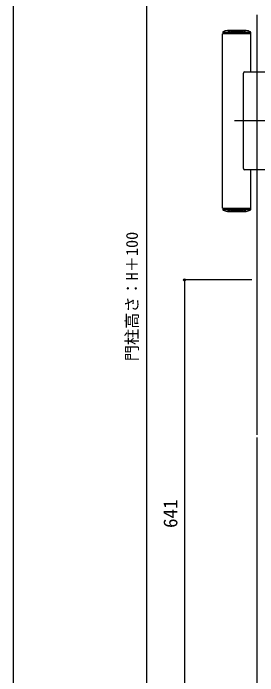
# Model space of a CAD drawing. Units: millimetres, scale not verified. Extents: x -875 to 875, y -1304 to 1298.
# Drawn here: x -875 to -618, y -63 to 632 of the extents above; entities that cross this region are included whole.
import ezdxf
from ezdxf.enums import TextEntityAlignment as Align

# ---------------------------------------------------------------- set-up
doc = ezdxf.new("R2010")
doc.units = ezdxf.units.MM
doc.header["$LTSCALE"] = 6
for name, color, linetype in [('0-5_YKK_12', 2, 'Continuous'), ('0-6_YKK_13', 4, 'Continuous'), ('0-8_YKK_D', 6, 'Continuous'), ('0-9_YKK_ZWAK', 7, 'Continuous')]:
    doc.layers.add(name, color=color, linetype=linetype)
doc.styles.add('ＭＳ ゴシック', font='')
doc.styles.get('ＭＳ ゴシック').set_extended_font_data('MS Gothic')

msp = doc.modelspace()

# ---------------------------------------------------------------- linework, layer by layer
at = {"layer": '0-5_YKK_12'}
for p, q in [((-619, 631), (-619, 190)), ((-480.807, 519.5), (-642.341, 519.5)), ((-619, 187), (-619, -103))]:
    msp.add_line(p, q, dxfattribs=at)
at = {"layer": '0-6_YKK_13'}
for p, q in [((-654.7, 612.369), (-654.7, 611)), ((-625.3, 611), (-625.3, 612.369)), ((-655, 428), (-655, 611)), ((-625, 571), (-625, 611)), ((-633, 469.5), (-633, 569.5)), ((-625, 428), (-625, 468)), ((-655, 428), (-653, 428)), ((-654.7, 428), (-654.7, 426.631)), ((-625.3, 426.631), (-625.3, 428))]:
    msp.add_line(p, q, dxfattribs=at)
for points in [[(-653.718, 612.806), (-644, 612.806), (-626.282, 612.806)], [(-630.25, 614.5), (-644, 614.5), (-649.75, 614.5)], [(-625, 611), (-644, 611), (-655, 611)], [(-631.5, 571), (-619.051, 571), (-606.603, 571)], [(-606.603, 468), (-619.051, 468), (-631.5, 468)], [(-626.282, 426.194), (-644, 426.194), (-653.718, 426.194)], [(-653, 428), (-644, 428), (-625, 428)], [(-649.75, 424.5), (-644, 424.5), (-630.25, 424.5)]]:
    msp.add_lwpolyline(points, dxfattribs=at)
for centre, radius, start, end in [((-653.9, 612.369), 0.8, 110.76843, 180), ((-640, 575.716), 40, 104.21682, 110.76843), ((-649.75, 614.2), 0.3, 90, 104.21682), ((-649.75, 614.2), 0.3, 61.29529, 90), ((-640, 632.005), 20, 241.29529, 250.4307), ((-646.598, 613.443), 0.3, 250.4307, 279.9206), ((-640, 575.716), 38, 80.0794, 99.9206), ((-633.402, 613.443), 0.3, 260.0794, 289.5693), ((-640, 632.005), 20, 289.5693, 298.70471), ((-630.25, 614.2), 0.3, 90, 118.70471), ((-630.25, 614.2), 0.3, 75.78318, 90), ((-640, 575.716), 40, 69.23157, 75.78318), ((-626.1, 612.369), 0.8, 0, 69.23157), ((-631.5, 569.5), 1.5, 90, 180), ((-631.5, 469.5), 1.5, 180, 270), ((-653.9, 426.631), 0.8, 180, 249.23157), ((-640, 463.284), 40, 249.23157, 255.78318), ((-649.75, 424.8), 0.3, 255.78318, 270), ((-649.75, 424.8), 0.3, 270, 298.70471), ((-640, 406.995), 20, 109.5693, 118.70471), ((-646.598, 425.557), 0.3, 80.0794, 109.5693), ((-640, 463.284), 38, 260.0794, 279.9206), ((-633.402, 425.557), 0.3, 70.4307, 99.9206), ((-640, 406.995), 20, 61.29529, 70.4307), ((-630.25, 424.8), 0.3, 241.29529, 270), ((-630.25, 424.8), 0.3, 270, 284.21682), ((-640, 463.284), 40, 284.21682, 290.76843), ((-626.1, 426.631), 0.8, 290.76843, 0)]:
    msp.add_arc(centre, radius, start, end, dxfattribs=at)
at = {"layer": '0-8_YKK_D'}
for p, q in [((-735, 859.5), (-735, -140.5)), ((-624, 352.5), (-696, 352.5)), ((-695, 352.5), (-695, -128.5))]:
    msp.add_line(p, q, dxfattribs=at)
msp.add_circle((-695, 352.5), 1.075, dxfattribs=at)
at = {"layer": '0-9_YKK_ZWAK'}
msp.add_line((-875, 1245.5), (-875, -1304.5), dxfattribs=at)

# ---------------------------------------------------------------- texts
at = {"layer": '0-8_YKK_D', "style": 'ＭＳ ゴシック'}
for s, height, p in [('門柱高さ：H＋100', 12.46, (-740.222, 267.159)), ('641', 14.66, (-698, 92.114))]:
    msp.add_text(s, height=height, rotation=90, dxfattribs=at).set_placement(p, align=Align.BOTTOM_LEFT)

doc.saveas('drawing.dxf')
